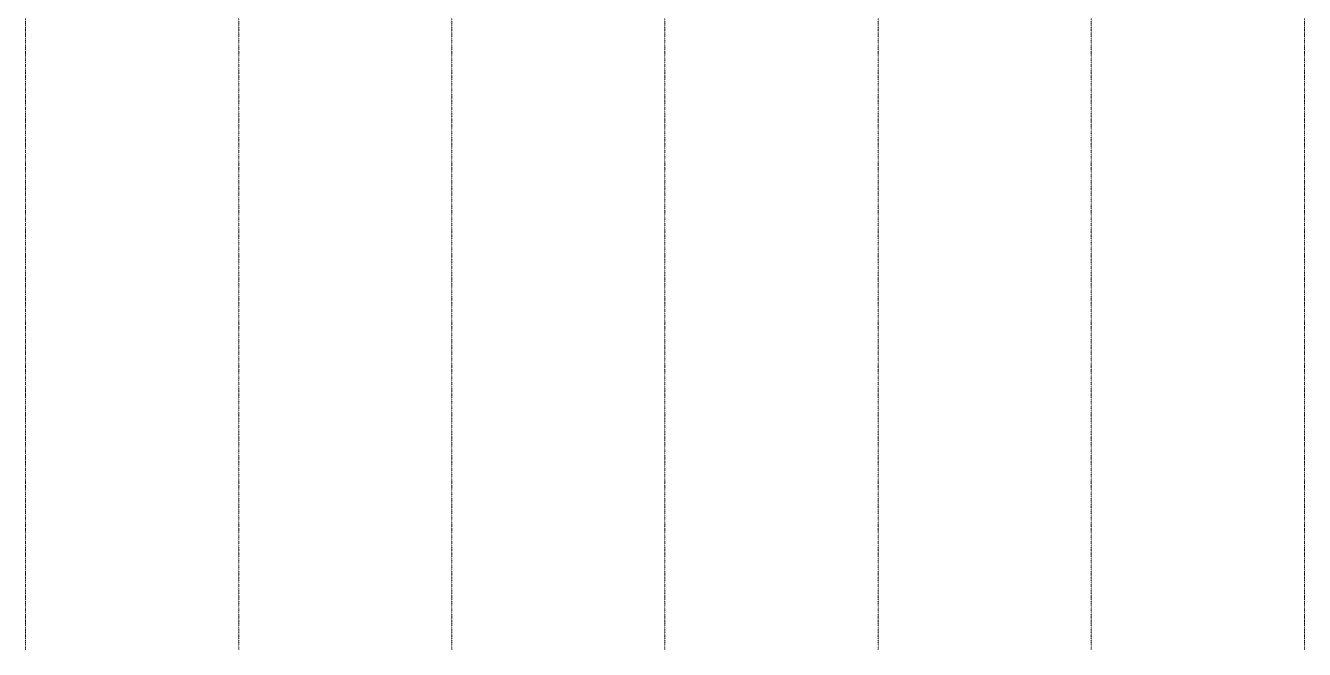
# Model space of a CAD drawing. Extents: x -122301 to 290600, y -29000 to 395522.
# Drawn here: x 151200 to 201600, y -29000 to -4445 of the extents above; entities that cross this region are included whole.
import ezdxf

# ---------------------------------------------------------------- set-up
doc = ezdxf.new("R2010")
doc.units = 0
doc.header["$LTSCALE"] = 10
doc.linetypes.add('H12PL2$0$JJP_三點線', pattern=[0.9, 0.3, -0.15, 0, -0.15, 0, -0.15, 0, -0.15])
doc.layers.add('H12PL2$0$S-GRID', color=252, linetype='Continuous')

# ---------------------------------------------------------------- blocks, each defined once
blk = doc.blocks.new('H12PL2')
at = {"layer": 'H12PL2$0$S-GRID', "linetype": 'H12PL2$0$JJP_三點線', "lineweight": 0}
for p, q in [((151200, 128250), (151200, -28000)), ((159600, 128250), (159600, -28000)), ((168000, 128250), (168000, -28000)), ((176400, 128250), (176400, -28000)), ((184800, 128250), (184800, -28000)), ((193200, 128250), (193200, -28000)), ((201600, 128250), (201600, -28000)), ((151200, -28000), (151200, -29000)), ((159600, -28000), (159600, -29000)), ((168000, -28000), (168000, -29000)), ((176400, -28000), (176400, -29000)), ((184800, -28000), (184800, -29000)), ((193200, -28000), (193200, -29000)), ((201600, -28000), (201600, -29000))]:
    blk.add_line(p, q, dxfattribs=at)

msp = doc.modelspace()

# ---------------------------------------------------------------- block references
msp.add_blockref('H12PL2', (0, 0))

doc.saveas('drawing.dxf')
